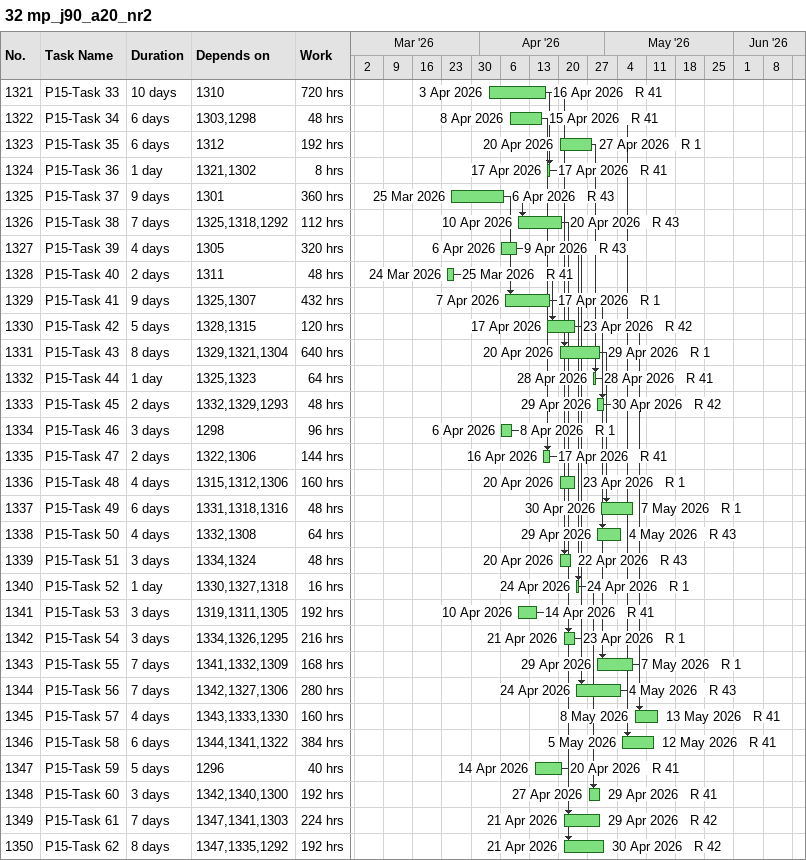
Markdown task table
32 mp_j90_a20_nr2

| ID | Task | Duration | Start | Finish | Predecessors | Resources | Work (h) |
|---|---|---|---|---|---|---|---|
| 1321 | P15-Task 33 | 10d | 2026-04-03 | 2026-04-16 | 1310 | R 41 | 720 |
| 1322 | P15-Task 34 | 6d | 2026-04-08 | 2026-04-15 | 1303, 1298 | R 41 | 48 |
| 1323 | P15-Task 35 | 6d | 2026-04-20 | 2026-04-27 | 1312 | R 1 | 192 |
| 1324 | P15-Task 36 | 1d | 2026-04-17 | 2026-04-17 | 1321, 1302 | R 41 | 8 |
| 1325 | P15-Task 37 | 9d | 2026-03-25 | 2026-04-06 | 1301 | R 43 | 360 |
| 1326 | P15-Task 38 | 7d | 2026-04-10 | 2026-04-20 | 1325, 1318, 1292 | R 43 | 112 |
| 1327 | P15-Task 39 | 4d | 2026-04-06 | 2026-04-09 | 1305 | R 43 | 320 |
| 1328 | P15-Task 40 | 2d | 2026-03-24 | 2026-03-25 | 1311 | R 41 | 48 |
| 1329 | P15-Task 41 | 9d | 2026-04-07 | 2026-04-17 | 1325, 1307 | R 1 | 432 |
| 1330 | P15-Task 42 | 5d | 2026-04-17 | 2026-04-23 | 1328, 1315 | R 42 | 120 |
| 1331 | P15-Task 43 | 8d | 2026-04-20 | 2026-04-29 | 1329, 1321, 1304 | R 1 | 640 |
| 1332 | P15-Task 44 | 1d | 2026-04-28 | 2026-04-28 | 1325, 1323 | R 41 | 64 |
| 1333 | P15-Task 45 | 2d | 2026-04-29 | 2026-04-30 | 1332, 1329, 1293 | R 42 | 48 |
| 1334 | P15-Task 46 | 3d | 2026-04-06 | 2026-04-08 | 1298 | R 1 | 96 |
| 1335 | P15-Task 47 | 2d | 2026-04-16 | 2026-04-17 | 1322, 1306 | R 41 | 144 |
| 1336 | P15-Task 48 | 4d | 2026-04-20 | 2026-04-23 | 1315, 1312, 1306 | R 1 | 160 |
| 1337 | P15-Task 49 | 6d | 2026-04-30 | 2026-05-07 | 1331, 1318, 1316 | R 1 | 48 |
| 1338 | P15-Task 50 | 4d | 2026-04-29 | 2026-05-04 | 1332, 1308 | R 43 | 64 |
| 1339 | P15-Task 51 | 3d | 2026-04-20 | 2026-04-22 | 1334, 1324 | R 43 | 48 |
| 1340 | P15-Task 52 | 1d | 2026-04-24 | 2026-04-24 | 1330, 1327, 1318 | R 1 | 16 |
| 1341 | P15-Task 53 | 3d | 2026-04-10 | 2026-04-14 | 1319, 1311, 1305 | R 41 | 192 |
| 1342 | P15-Task 54 | 3d | 2026-04-21 | 2026-04-23 | 1334, 1326, 1295 | R 1 | 216 |
| 1343 | P15-Task 55 | 7d | 2026-04-29 | 2026-05-07 | 1341, 1332, 1309 | R 1 | 168 |
| 1344 | P15-Task 56 | 7d | 2026-04-24 | 2026-05-04 | 1342, 1327, 1306 | R 43 | 280 |
| 1345 | P15-Task 57 | 4d | 2026-05-08 | 2026-05-13 | 1343, 1333, 1330 | R 41 | 160 |
| 1346 | P15-Task 58 | 6d | 2026-05-05 | 2026-05-12 | 1344, 1341, 1322 | R 41 | 384 |
| 1347 | P15-Task 59 | 5d | 2026-04-14 | 2026-04-20 | 1296 | R 41 | 40 |
| 1348 | P15-Task 60 | 3d | 2026-04-27 | 2026-04-29 | 1342, 1340, 1300 | R 41 | 192 |
| 1349 | P15-Task 61 | 7d | 2026-04-21 | 2026-04-29 | 1347, 1341, 1303 | R 42 | 224 |
| 1350 | P15-Task 62 | 8d | 2026-04-21 | 2026-04-30 | 1347, 1335, 1292 | R 42 | 192 |
